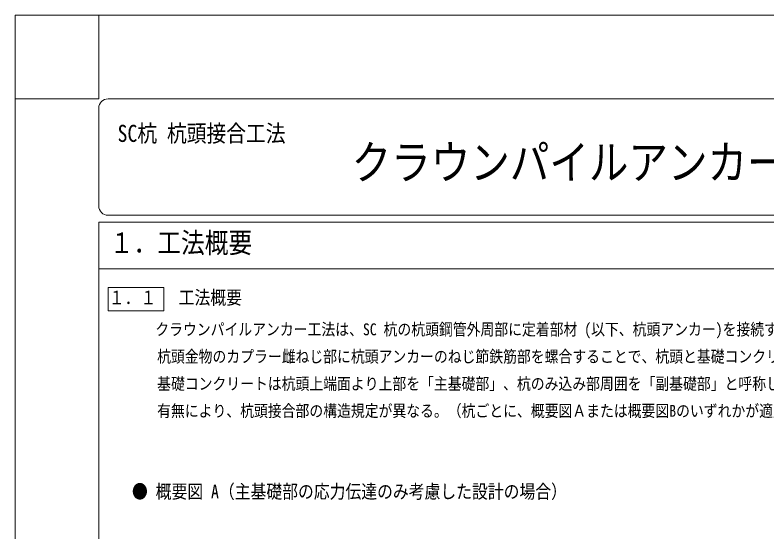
# Model space of a CAD drawing. Units: millimetres, scale not verified. Extents: x -29700 to 29700, y -21000 to 21000.
# Drawn here: x -29700 to -13536, y 9899 to 21000 of the extents above; entities that cross this region are included whole.
import ezdxf
from ezdxf.enums import TextEntityAlignment as Align

# ---------------------------------------------------------------- set-up
doc = ezdxf.new("R2010")
doc.units = ezdxf.units.MM
doc.header["$LTSCALE"] = 70
doc.layers.add('0-1_01_TITLE', color=7, linetype='Continuous')
doc.layers.add('0-4_02_TEXT', color=7, linetype='Continuous')
for name, color, linetype, lineweight in [('0-3_DEFPOINTS', 7, 'Continuous', 18), ('0-8_00_WAKU', 9, 'Continuous', 18), ('0-A_09_KAKOMI', 7, 'Continuous', 5)]:
    doc.layers.add(name, color=color, linetype=linetype, lineweight=lineweight)
doc.styles.add('ＭＳ ゴシック', font='')
doc.styles.get('ＭＳ ゴシック').set_extended_font_data('MS Gothic')

msp = doc.modelspace()

# ---------------------------------------------------------------- linework, layer by layer
at = {"layer": '0-3_DEFPOINTS'}
for p, q in [((-29700, 21000), (29700, 21000)), ((-29700, 21000), (-29700, -21000)), ((-27900, 21000), (-27900, 19200)), ((-29700, 19200), (-27900, 19200))]:
    msp.add_line(p, q, dxfattribs=at)
at = {"layer": '0-8_00_WAKU'}
for p, q in [((-27700, 19200), (27700, 19200)), ((-27900, 16900), (-27900, 19000)), ((-27700, 16700), (27700, 16700)), ((-27900, -16700), (-27900, 16550)), ((-27900, 16550), (27900, 16550)), ((-27900, 15550), (27900, 15550))]:
    msp.add_line(p, q, dxfattribs=at)
for centre, start, end in [((-27700, 19000), 90, 180), ((-27700, 16900), 180, 270)]:
    msp.add_arc(centre, 200, start, end, dxfattribs=at)
at = {"layer": '0-A_09_KAKOMI'}
for q in [(-26500, 15150), (-27700, 14650)]:
    msp.add_line((-26500, 14650), q, dxfattribs=at)
msp.add_lwpolyline([(-26500, 15150), (-27700, 15150), (-27700, 14650)], dxfattribs=at)

# ---------------------------------------------------------------- texts
at = {"layer": '0-1_01_TITLE', "style": 'ＭＳ ゴシック', "width": 0.85}
for s, height, p in [('SC杭 杭頭接合工法', 366.6, (-27495.82, 18165.47)), ('クラウンパイルアンカー工法\u3000標準図', 733.1, (-22463.64, 17252.1)), ('１．工法概要', 439.9, (-27662.59, 15758.12))]:
    msp.add_text(s, height=height, dxfattribs=at).set_placement(p, align=Align.BOTTOM_LEFT)
at = {"layer": '0-4_02_TEXT', "style": 'ＭＳ ゴシック', "width": 0.85}
for s, height, p in [('１．１', 293.3, (-27682.71, 14698.67)), ('工法概要', 293.3, (-26182.71, 14698.67)), ('クラウンパイルアンカー工法は、SC 杭の杭頭鋼管外周部に定着部材 (以下、杭頭アンカー)を接続する金物（以下、杭頭金物）を部分溶込み溶接した後、', 256.6, (-26685.15, 14044.85)), ('杭頭金物のカプラー雌ねじ部に杭頭アンカーのねじ節鉄筋部を螺合することで、杭頭と基礎コンクリートを接合する工法である。', 256.6, (-26645.48, 13461.52)), ('基礎コンクリートは杭頭上端面より上部を「主基礎部」、杭のみ込み部周囲を「副基礎部」と呼称し、杭頭側面と副基礎部の応力伝達を考慮した設計の適用', 256.6, (-26645.48, 12878.18)), ('有無により、杭頭接合部の構造規定が異なる。（杭ごとに、概要図Ａまたは概要図Bのいずれかが適用される。）', 256.6, (-26645.48, 12294.85)), ('● 概要図 A（主基礎部の応力伝達のみ考慮した設計の場合）', 293.3, (-27186.65, 10532.65))]:
    msp.add_text(s, height=height, dxfattribs=at).set_placement(p, align=Align.BOTTOM_LEFT)

doc.saveas('drawing.dxf')
